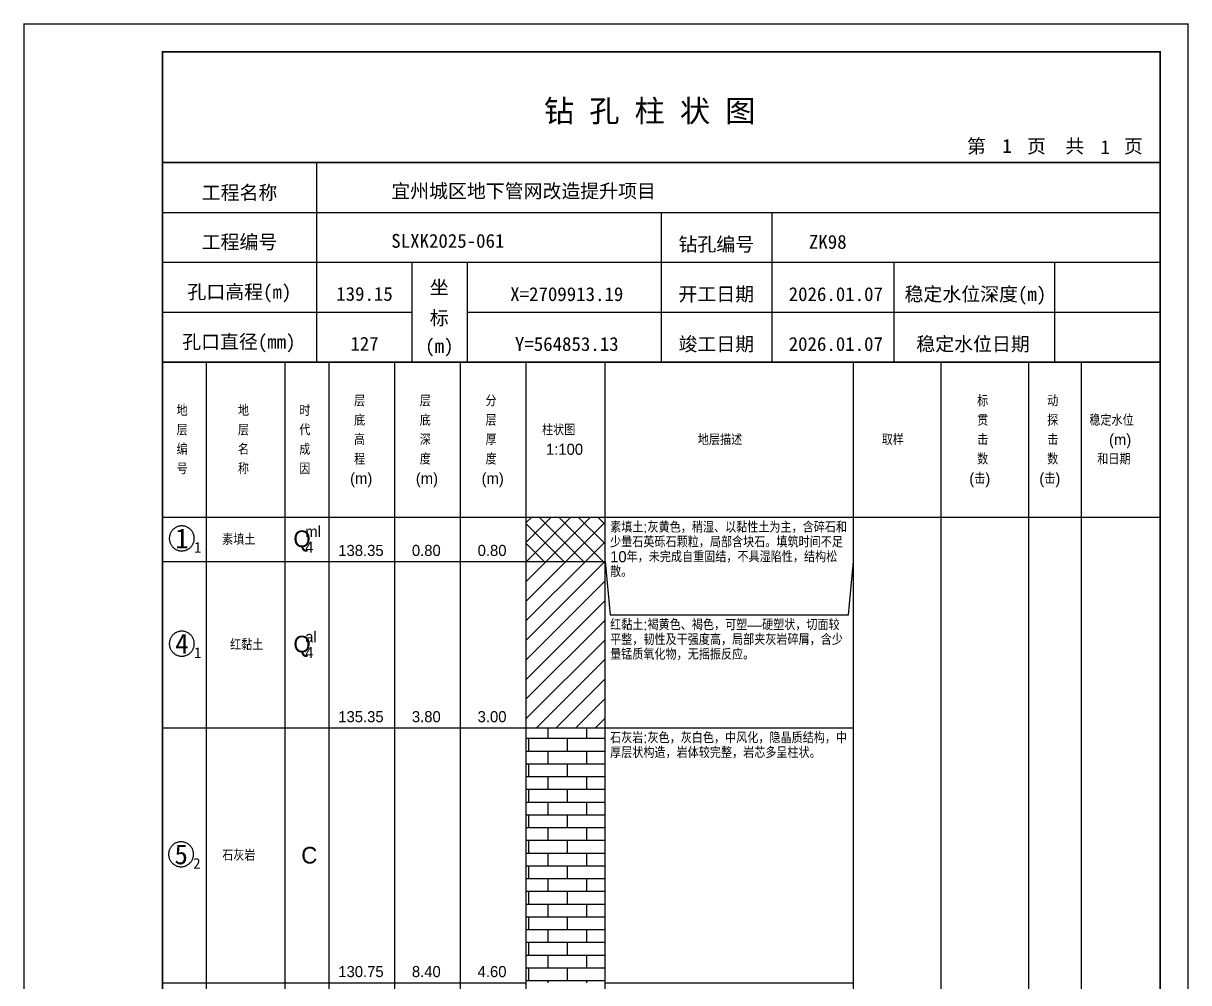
# Model space of a CAD drawing. Header units: millimetres. Extents: x 12489 to 89920, y 4630 to 4927.
# Drawn here: x 56269.3 to 56479.6, y 4753.7 to 4926.8 of the extents above; entities that cross this region are included whole.
import ezdxf
from ezdxf.enums import TextEntityAlignment as Align

# ---------------------------------------------------------------- set-up
doc = ezdxf.new("R2010")
doc.units = ezdxf.units.MM
doc.layers.add('ZZT_TC', color=7, linetype='Continuous')
doc.styles.add('成果图图块', font='', dxfattribs={"height": 2.5})
doc.styles.add('成果图模板', font='')
doc.styles.add('成果图模板标题', font='simhei.ttf')
doc.styles.add('成果图表体', font='Comfont.shx', dxfattribs={"height": 2, "bigfont": 'Hztxt12a.shx'})
doc.styles.get('成果图图块').set_extended_font_data('FangSong_GB2312')
doc.styles.get('成果图模板').set_extended_font_data('FangSong_GB2312')

# ---------------------------------------------------------------- blocks, each defined once
blk = doc.blocks.new('DCBH-1-1-1383', base_point=(0.3, -0.11))
at = {"layer": 'ZZT_TC', "color": 7}
blk.add_polyline3d([(-0.19, 2.31, 0), (-0.3, 2.31, 0), (-0.41, 2.3, 0), (-0.52, 2.29, 0), (-0.63, 2.27, 0), (-0.73, 2.24, 0), (-0.84, 2.21, 0), (-0.95, 2.18, 0), (-1.05, 2.14, 0), (-1.15, 2.09, 0), (-1.25, 2.04, 0), (-1.35, 1.99, 0), (-1.44, 1.93, 0), (-1.53, 1.87, 0), (-1.62, 1.8, 0), (-1.7, 1.73, 0), (-1.78, 1.65, 0), (-1.86, 1.57, 0), (-1.93, 1.49, 0), (-2, 1.4, 0), (-2.06, 1.31, 0), (-2.12, 1.22, 0), (-2.17, 1.12, 0), (-2.22, 1.02, 0), (-2.27, 0.92, 0), (-2.31, 0.82, 0), (-2.34, 0.71, 0), (-2.37, 0.61, 0), (-2.4, 0.5, 0), (-2.41, 0.39, 0), (-2.43, 0.28, 0), (-2.44, 0.17, 0), (-2.44, 0.06, 0), (-2.44, -0.05, 0), (-2.43, -0.16, 0), (-2.41, -0.27, 0), (-2.4, -0.38, 0), (-2.37, -0.49, 0), (-2.34, -0.6, 0), (-2.31, -0.7, 0), (-2.27, -0.8, 0), (-2.22, -0.9, 0), (-2.17, -1, 0), (-2.12, -1.1, 0), (-2.06, -1.19, 0), (-2, -1.28, 0), (-1.93, -1.37, 0), (-1.86, -1.45, 0), (-1.78, -1.53, 0), (-1.7, -1.61, 0), (-1.62, -1.68, 0), (-1.53, -1.75, 0), (-1.44, -1.81, 0), (-1.35, -1.87, 0), (-1.25, -1.93, 0), (-1.15, -1.98, 0), (-1.05, -2.02, 0), (-0.95, -2.06, 0), (-0.84, -2.1, 0), (-0.73, -2.13, 0), (-0.63, -2.15, 0), (-0.52, -2.17, 0), (-0.41, -2.18, 0), (-0.3, -2.19, 0), (-0.19, -2.19, 0), (-0.08, -2.19, 0), (0.03, -2.18, 0), (0.14, -2.17, 0), (0.25, -2.15, 0), (0.36, -2.13, 0), (0.47, -2.1, 0), (0.57, -2.06, 0), (0.67, -2.02, 0), (0.77, -1.98, 0), (0.87, -1.93, 0), (0.97, -1.87, 0), (1.06, -1.81, 0), (1.15, -1.75, 0), (1.24, -1.68, 0), (1.32, -1.61, 0), (1.4, -1.53, 0), (1.48, -1.45, 0), (1.55, -1.37, 0), (1.62, -1.28, 0), (1.68, -1.19, 0), (1.74, -1.1, 0), (1.8, -1, 0), (1.85, -0.9, 0), (1.89, -0.8, 0), (1.93, -0.7, 0), (1.97, -0.6, 0), (2, -0.49, 0), (2.02, -0.38, 0), (2.04, -0.27, 0), (2.05, -0.16, 0), (2.06, -0.05, 0), (2.06, 0.06, 0), (2.06, 0.17, 0), (2.05, 0.28, 0), (2.04, 0.39, 0), (2.02, 0.5, 0), (2, 0.61, 0), (1.97, 0.71, 0), (1.93, 0.82, 0), (1.89, 0.92, 0), (1.85, 1.02, 0), (1.8, 1.12, 0), (1.74, 1.22, 0), (1.68, 1.31, 0), (1.62, 1.4, 0), (1.55, 1.49, 0), (1.48, 1.57, 0), (1.4, 1.65, 0), (1.32, 1.73, 0), (1.24, 1.8, 0), (1.15, 1.87, 0), (1.06, 1.93, 0), (0.97, 1.99, 0), (0.87, 2.04, 0), (0.77, 2.09, 0), (0.67, 2.14, 0), (0.57, 2.18, 0), (0.47, 2.21, 0), (0.36, 2.24, 0), (0.25, 2.27, 0), (0.14, 2.29, 0), (0.03, 2.3, 0), (-0.08, 2.31, 0), (-0.19, 2.31, 0)], dxfattribs=at)
at = {"style": '成果图图块'}
blk.add_text('1', height=3.57, dxfattribs=at).set_placement((-0.16, -1.74), align=Align.CENTER)
blk.add_text('1', height=1.91, dxfattribs=at).set_placement((2.03, -2.53))
blk = doc.blocks.new('DCBH-1-1-1384', base_point=(0.3, -0.11))
at = {"layer": 'ZZT_TC', "color": 7}
blk.add_polyline3d([(-0.19, 2.31, 0), (-0.3, 2.31, 0), (-0.41, 2.3, 0), (-0.52, 2.29, 0), (-0.63, 2.27, 0), (-0.73, 2.24, 0), (-0.84, 2.21, 0), (-0.95, 2.18, 0), (-1.05, 2.14, 0), (-1.15, 2.09, 0), (-1.25, 2.04, 0), (-1.35, 1.99, 0), (-1.44, 1.93, 0), (-1.53, 1.87, 0), (-1.62, 1.8, 0), (-1.7, 1.73, 0), (-1.78, 1.65, 0), (-1.86, 1.57, 0), (-1.93, 1.49, 0), (-2, 1.4, 0), (-2.06, 1.31, 0), (-2.12, 1.22, 0), (-2.17, 1.12, 0), (-2.22, 1.02, 0), (-2.27, 0.92, 0), (-2.31, 0.82, 0), (-2.34, 0.71, 0), (-2.37, 0.61, 0), (-2.4, 0.5, 0), (-2.41, 0.39, 0), (-2.43, 0.28, 0), (-2.44, 0.17, 0), (-2.44, 0.06, 0), (-2.44, -0.05, 0), (-2.43, -0.16, 0), (-2.41, -0.27, 0), (-2.4, -0.38, 0), (-2.37, -0.49, 0), (-2.34, -0.6, 0), (-2.31, -0.7, 0), (-2.27, -0.8, 0), (-2.22, -0.9, 0), (-2.17, -1, 0), (-2.12, -1.1, 0), (-2.06, -1.19, 0), (-2, -1.28, 0), (-1.93, -1.37, 0), (-1.86, -1.45, 0), (-1.78, -1.53, 0), (-1.7, -1.61, 0), (-1.62, -1.68, 0), (-1.53, -1.75, 0), (-1.44, -1.81, 0), (-1.35, -1.87, 0), (-1.25, -1.93, 0), (-1.15, -1.98, 0), (-1.05, -2.02, 0), (-0.95, -2.06, 0), (-0.84, -2.1, 0), (-0.73, -2.13, 0), (-0.63, -2.15, 0), (-0.52, -2.17, 0), (-0.41, -2.18, 0), (-0.3, -2.19, 0), (-0.19, -2.19, 0), (-0.08, -2.19, 0), (0.03, -2.18, 0), (0.14, -2.17, 0), (0.25, -2.15, 0), (0.36, -2.13, 0), (0.47, -2.1, 0), (0.57, -2.06, 0), (0.67, -2.02, 0), (0.77, -1.98, 0), (0.87, -1.93, 0), (0.97, -1.87, 0), (1.06, -1.81, 0), (1.15, -1.75, 0), (1.24, -1.68, 0), (1.32, -1.61, 0), (1.4, -1.53, 0), (1.48, -1.45, 0), (1.55, -1.37, 0), (1.62, -1.28, 0), (1.68, -1.19, 0), (1.74, -1.1, 0), (1.8, -1, 0), (1.85, -0.9, 0), (1.89, -0.8, 0), (1.93, -0.7, 0), (1.97, -0.6, 0), (2, -0.49, 0), (2.02, -0.38, 0), (2.04, -0.27, 0), (2.05, -0.16, 0), (2.06, -0.05, 0), (2.06, 0.06, 0), (2.06, 0.17, 0), (2.05, 0.28, 0), (2.04, 0.39, 0), (2.02, 0.5, 0), (2, 0.61, 0), (1.97, 0.71, 0), (1.93, 0.82, 0), (1.89, 0.92, 0), (1.85, 1.02, 0), (1.8, 1.12, 0), (1.74, 1.22, 0), (1.68, 1.31, 0), (1.62, 1.4, 0), (1.55, 1.49, 0), (1.48, 1.57, 0), (1.4, 1.65, 0), (1.32, 1.73, 0), (1.24, 1.8, 0), (1.15, 1.87, 0), (1.06, 1.93, 0), (0.97, 1.99, 0), (0.87, 2.04, 0), (0.77, 2.09, 0), (0.67, 2.14, 0), (0.57, 2.18, 0), (0.47, 2.21, 0), (0.36, 2.24, 0), (0.25, 2.27, 0), (0.14, 2.29, 0), (0.03, 2.3, 0), (-0.08, 2.31, 0), (-0.19, 2.31, 0)], dxfattribs=at)
at = {"style": '成果图图块'}
blk.add_text('4', height=3.57, dxfattribs=at).set_placement((-0.16, -1.74), align=Align.CENTER)
blk.add_text('1', height=1.91, dxfattribs=at).set_placement((2.03, -2.53))
blk = doc.blocks.new('DCBH-1-1-1385', base_point=(0.43, -0.11))
at = {"layer": 'ZZT_TC', "color": 7}
blk.add_polyline3d([(-0.19, 2.31, 0), (-0.3, 2.31, 0), (-0.41, 2.3, 0), (-0.52, 2.29, 0), (-0.63, 2.27, 0), (-0.73, 2.24, 0), (-0.84, 2.21, 0), (-0.95, 2.18, 0), (-1.05, 2.14, 0), (-1.15, 2.09, 0), (-1.25, 2.04, 0), (-1.35, 1.99, 0), (-1.44, 1.93, 0), (-1.53, 1.87, 0), (-1.62, 1.8, 0), (-1.7, 1.73, 0), (-1.78, 1.65, 0), (-1.86, 1.57, 0), (-1.93, 1.49, 0), (-2, 1.4, 0), (-2.06, 1.31, 0), (-2.12, 1.22, 0), (-2.17, 1.12, 0), (-2.22, 1.02, 0), (-2.27, 0.92, 0), (-2.31, 0.82, 0), (-2.34, 0.71, 0), (-2.37, 0.61, 0), (-2.4, 0.5, 0), (-2.41, 0.39, 0), (-2.43, 0.28, 0), (-2.44, 0.17, 0), (-2.44, 0.06, 0), (-2.44, -0.05, 0), (-2.43, -0.16, 0), (-2.41, -0.27, 0), (-2.4, -0.38, 0), (-2.37, -0.49, 0), (-2.34, -0.6, 0), (-2.31, -0.7, 0), (-2.27, -0.8, 0), (-2.22, -0.9, 0), (-2.17, -1, 0), (-2.12, -1.1, 0), (-2.06, -1.19, 0), (-2, -1.28, 0), (-1.93, -1.37, 0), (-1.86, -1.45, 0), (-1.78, -1.53, 0), (-1.7, -1.61, 0), (-1.62, -1.68, 0), (-1.53, -1.75, 0), (-1.44, -1.81, 0), (-1.35, -1.87, 0), (-1.25, -1.93, 0), (-1.15, -1.98, 0), (-1.05, -2.02, 0), (-0.95, -2.06, 0), (-0.84, -2.1, 0), (-0.73, -2.13, 0), (-0.63, -2.15, 0), (-0.52, -2.17, 0), (-0.41, -2.18, 0), (-0.3, -2.19, 0), (-0.19, -2.19, 0), (-0.08, -2.19, 0), (0.03, -2.18, 0), (0.14, -2.17, 0), (0.25, -2.15, 0), (0.36, -2.13, 0), (0.47, -2.1, 0), (0.57, -2.06, 0), (0.67, -2.02, 0), (0.77, -1.98, 0), (0.87, -1.93, 0), (0.97, -1.87, 0), (1.06, -1.81, 0), (1.15, -1.75, 0), (1.24, -1.68, 0), (1.32, -1.61, 0), (1.4, -1.53, 0), (1.48, -1.45, 0), (1.55, -1.37, 0), (1.62, -1.28, 0), (1.68, -1.19, 0), (1.74, -1.1, 0), (1.8, -1, 0), (1.85, -0.9, 0), (1.89, -0.8, 0), (1.93, -0.7, 0), (1.97, -0.6, 0), (2, -0.49, 0), (2.02, -0.38, 0), (2.04, -0.27, 0), (2.05, -0.16, 0), (2.06, -0.05, 0), (2.06, 0.06, 0), (2.06, 0.17, 0), (2.05, 0.28, 0), (2.04, 0.39, 0), (2.02, 0.5, 0), (2, 0.61, 0), (1.97, 0.71, 0), (1.93, 0.82, 0), (1.89, 0.92, 0), (1.85, 1.02, 0), (1.8, 1.12, 0), (1.74, 1.22, 0), (1.68, 1.31, 0), (1.62, 1.4, 0), (1.55, 1.49, 0), (1.48, 1.57, 0), (1.4, 1.65, 0), (1.32, 1.73, 0), (1.24, 1.8, 0), (1.15, 1.87, 0), (1.06, 1.93, 0), (0.97, 1.99, 0), (0.87, 2.04, 0), (0.77, 2.09, 0), (0.67, 2.14, 0), (0.57, 2.18, 0), (0.47, 2.21, 0), (0.36, 2.24, 0), (0.25, 2.27, 0), (0.14, 2.29, 0), (0.03, 2.3, 0), (-0.08, 2.31, 0), (-0.19, 2.31, 0)], dxfattribs=at)
at = {"style": '成果图图块'}
blk.add_text('5', height=3.57, dxfattribs=at).set_placement((-0.16, -1.74), align=Align.CENTER)
blk.add_text('2', height=1.91, dxfattribs=at).set_placement((2.03, -2.53))
blk = doc.blocks.new('钻孔柱状图路桥昇龙制图梁世成校核莫家里.dwg200', base_point=(25, 236))
for p, q in [((52.82, 236), (52.82, 272)), ((25, 263), (205, 263)), ((115, 236), (115, 263)), ((135, 236), (135, 263)), ((25, 254), (205, 254)), ((70, 236), (70, 254)), ((80, 236), (80, 254)), ((157, 236), (157, 254)), ((185.95, 236), (185.95, 254)), ((25, 245), (70, 245)), ((80, 245), (205, 245))]:
    blk.add_line(p, q)
for points, const_width in [([(0, 0), (210, 0), (210, 297), (0, 297)], 0.25), ([(25, 5), (205, 5), (205, 292), (25, 292)], 0.3)]:
    blk.add_lwpolyline(points, close=True, dxfattribs=dict(const_width=const_width))
at = {"const_width": 0.3}
for points in [[(25, 272), (205, 272)], [(25, 236), (205, 236)]]:
    blk.add_lwpolyline(points, dxfattribs=at)
for s, height, style, p in [('钻 孔 柱 状 图', 4, '成果图模板标题', (93.8, 279.31)), ('第', 2.5, '成果图模板', (170.12, 273.7)), ('页', 2.5, '成果图模板', (180.96, 273.7)), ('共', 2.5, '成果图模板', (187.88, 273.7)), ('页', 2.5, '成果图模板', (198.44, 273.7)), ('工程名称', 2.5, '成果图模板', (32.07, 265.32)), ('宜州城区地下管网改造提升项目', 2.5, '成果图模板', (66.26, 265.61)), ('工程编号', 2.5, '成果图模板', (32.05, 256.41)), ('SLXK2025-061', 2.5, '成果图模板', (66.26, 256.61)), ('钻孔编号', 2.5, '成果图模板', (118.08, 256)), ('ZK98', 2.5, '成果图模板', (141.61, 256.43)), ('孔口高程(m)', 2.5, '成果图模板', (29.48, 247.41)), ('坐', 2.5, '成果图模板', (73.21, 248.24)), ('开工日期', 2.5, '成果图模板', (118.08, 247)), ('稳定水位深度(m)', 2.5, '成果图模板', (158.86, 247)), ('标', 2.5, '成果图模板', (73.21, 242.7)), ('孔口直径(mm)', 2.5, '成果图模板', (28.54, 238.41)), ('(m) ', 2.5, '成果图模板', (72.38, 237.65)), ('竣工日期', 2.5, '成果图模板', (118.08, 238)), ('稳定水位日期', 2.5, '成果图模板', (160.99, 238))]:
    blk.add_text(s, height=height, dxfattribs=dict(style=style)).set_placement(p)
at = {"style": '成果图模板'}
for s, p in [('1', (177.35, 273.74)), ('1', (195.08, 273.53)), ('139.15', (61.43, 247.04)), ('X=2709913.19', (97.92, 247)), ('2026.01.07', (146.46, 247)), ('127', (61.43, 238.04)), ('Y=564853.13', (97.92, 238)), ('2026.01.07', (146.46, 238))]:
    blk.add_text(s, height=2.5, dxfattribs=at).set_placement(p, align=Align.CENTER)

msp = doc.modelspace()

# ---------------------------------------------------------------- hatches: boundary and pattern name
at = {"linetype": 'Continuous'}
h = msp.add_hatch(dxfattribs=at)
h.set_pattern_fill('GKSTT', scale=0.5, style=0, pattern_type=2)
h.set_pattern_definition([(45, (0, 0), (-1.76776695, 1.76776695), []), (135, (0, 0), (-1.76776695, -1.76776695), [])])
h.paths.add_polyline_path([(56360.06, 4829.71), (56374.29, 4829.71), (56374.29, 4837.71), (56360.06, 4837.71)])
h = msp.add_hatch(dxfattribs=at)
h.set_pattern_fill('GKNXT', scale=0.5, style=0, pattern_type=2)
h.set_pattern_definition([(45, (0, 0), (-1.76776695, 1.76776695), [])])
h.paths.add_polyline_path([(56360.06, 4799.71), (56374.29, 4799.71), (56374.29, 4829.71), (56360.06, 4829.71)])
h = msp.add_hatch(dxfattribs=at)
h.set_pattern_fill('GKSHY', scale=0.5, style=0, pattern_type=2)
h.set_pattern_definition([(0, (0, 0), (0, 2.3), []), (90, (0, 0), (-3.5, 2.3), [2.3, -2.3])])
h.paths.add_polyline_path([(56360.06, 4753.71), (56374.29, 4753.71), (56374.29, 4799.71), (56360.06, 4799.71)])

# ---------------------------------------------------------------- linework, layer by layer
at = {"color": 0}
for p, q in [((56294.45, 4837.71), (56302.35, 4837.71)), ((56294.45, 4829.71), (56294.45, 4837.71)), ((56302.35, 4829.71), (56302.35, 4837.71)), ((56294.45, 4829.71), (56302.35, 4829.71)), ((56294.45, 4829.71), (56302.35, 4829.71)), ((56294.45, 4799.71), (56294.45, 4829.71)), ((56302.35, 4799.71), (56302.35, 4829.71)), ((56294.45, 4799.71), (56302.35, 4799.71)), ((56294.45, 4799.71), (56302.35, 4799.71)), ((56294.45, 4753.71), (56294.45, 4799.71)), ((56302.35, 4753.71), (56302.35, 4799.71)), ((56294.45, 4753.71), (56302.35, 4753.71))]:
    msp.add_line(p, q, dxfattribs=at)
for points in [[(56294.45, 4865.71), (56302.35, 4865.71)], [(56294.45, 4837.71), (56294.45, 4865.71)], [(56302.35, 4837.71), (56302.35, 4865.71)], [(56302.35, 4865.71), (56316.58, 4865.71)], [(56302.35, 4837.71), (56302.35, 4865.71)], [(56316.58, 4837.71), (56316.58, 4865.71)], [(56316.58, 4865.71), (56324.49, 4865.71)], [(56316.58, 4837.71), (56316.58, 4865.71)], [(56324.49, 4837.71), (56324.49, 4865.71)], [(56324.49, 4865.71), (56336.35, 4865.71)], [(56324.49, 4837.71), (56324.49, 4865.71)], [(56336.35, 4837.71), (56336.35, 4865.71)], [(56336.35, 4865.71), (56348.2, 4865.71)], [(56336.35, 4837.71), (56336.35, 4865.71)], [(56348.2, 4837.71), (56348.2, 4865.71)], [(56348.2, 4865.71), (56360.06, 4865.71)], [(56348.2, 4837.71), (56348.2, 4865.71)], [(56360.06, 4837.71), (56360.06, 4865.71)], [(56360.06, 4865.71), (56374.29, 4865.71)], [(56360.06, 4837.71), (56360.06, 4865.71)], [(56374.29, 4837.71), (56374.29, 4865.71)], [(56374.29, 4865.71), (56419.11, 4865.71)], [(56374.29, 4837.71), (56374.29, 4865.71)], [(56419.11, 4837.71), (56419.11, 4865.71)], [(56419.11, 4865.71), (56434.92, 4865.71)], [(56419.11, 4837.71), (56419.11, 4865.71)], [(56434.92, 4837.71), (56434.92, 4865.71)], [(56434.92, 4865.71), (56450.73, 4865.71)], [(56434.92, 4837.71), (56434.92, 4865.71)], [(56450.73, 4837.71), (56450.73, 4865.71)], [(56450.73, 4865.71), (56460.22, 4865.71)], [(56450.73, 4837.71), (56450.73, 4865.71)], [(56460.22, 4837.71), (56460.22, 4865.71)], [(56460.22, 4865.71), (56474.45, 4865.71)], [(56460.22, 4837.71), (56460.22, 4865.71)], [(56474.45, 4837.71), (56474.45, 4865.71)], [(56294.45, 4837.71), (56302.35, 4837.71)], [(56294.45, 4643.71), (56294.45, 4837.71)], [(56294.45, 4837.71), (56302.35, 4837.71)], [(56302.35, 4643.71), (56302.35, 4837.71)], [(56302.35, 4837.71), (56316.58, 4837.71)], [(56302.35, 4643.71), (56302.35, 4837.71)], [(56302.35, 4837.71), (56316.58, 4837.71)], [(56302.35, 4837.71), (56316.58, 4837.71)], [(56302.35, 4829.71), (56302.35, 4837.71)], [(56316.58, 4643.71), (56316.58, 4837.71)], [(56316.58, 4829.71), (56316.58, 4837.71)], [(56316.58, 4837.71), (56324.49, 4837.71)], [(56316.58, 4643.71), (56316.58, 4837.71)], [(56316.58, 4837.71), (56324.49, 4837.71)], [(56316.58, 4837.71), (56324.49, 4837.71)], [(56316.58, 4829.71), (56316.58, 4837.71)], [(56324.49, 4643.71), (56324.49, 4837.71)], [(56324.49, 4829.71), (56324.49, 4837.71)], [(56324.49, 4837.71), (56336.35, 4837.71)], [(56324.49, 4643.71), (56324.49, 4837.71)], [(56324.49, 4837.71), (56336.35, 4837.71)], [(56324.49, 4837.71), (56336.35, 4837.71)], [(56324.49, 4829.71), (56324.49, 4837.71)], [(56336.35, 4643.71), (56336.35, 4837.71)], [(56336.35, 4829.71), (56336.35, 4837.71)], [(56336.35, 4837.71), (56348.2, 4837.71)], [(56336.35, 4643.71), (56336.35, 4837.71)], [(56336.35, 4837.71), (56348.2, 4837.71)], [(56336.35, 4837.71), (56348.2, 4837.71)], [(56336.35, 4829.71), (56336.35, 4837.71)], [(56348.2, 4643.71), (56348.2, 4837.71)], [(56348.2, 4829.71), (56348.2, 4837.71)], [(56348.2, 4837.71), (56360.06, 4837.71)], [(56348.2, 4643.71), (56348.2, 4837.71)], [(56348.2, 4837.71), (56360.06, 4837.71)], [(56348.2, 4837.71), (56360.06, 4837.71)], [(56348.2, 4829.71), (56348.2, 4837.71)], [(56360.06, 4643.71), (56360.06, 4837.71)], [(56360.06, 4829.71), (56360.06, 4837.71)], [(56360.06, 4837.71), (56374.29, 4837.71)], [(56360.06, 4643.71), (56360.06, 4837.71)], [(56360.06, 4837.71), (56374.29, 4837.71)], [(56374.29, 4643.71), (56374.29, 4837.71)], [(56374.29, 4837.71), (56419.11, 4837.71)], [(56374.29, 4643.71), (56374.29, 4837.71)], [(56374.29, 4837.71), (56419.11, 4837.71)], [(56374.29, 4829.71), (56374.29, 4837.71)], [(56419.11, 4643.71), (56419.11, 4837.71)], [(56419.11, 4829.71), (56419.11, 4837.71)], [(56419.11, 4837.71), (56434.92, 4837.71)], [(56419.11, 4643.71), (56419.11, 4837.71)], [(56419.11, 4837.71), (56434.92, 4837.71)], [(56434.92, 4643.71), (56434.92, 4837.71)], [(56434.92, 4837.71), (56450.73, 4837.71)], [(56434.92, 4643.71), (56434.92, 4837.71)], [(56434.92, 4837.71), (56450.73, 4837.71)], [(56450.73, 4643.71), (56450.73, 4837.71)], [(56450.73, 4837.71), (56460.22, 4837.71)], [(56450.73, 4643.71), (56450.73, 4837.71)], [(56450.73, 4837.71), (56460.22, 4837.71)], [(56460.22, 4643.71), (56460.22, 4837.71)], [(56460.22, 4837.71), (56474.45, 4837.71)], [(56460.22, 4643.71), (56460.22, 4837.71)], [(56460.22, 4837.71), (56474.45, 4837.71)], [(56474.45, 4643.71), (56474.45, 4837.71)], [(56302.35, 4829.71), (56316.58, 4829.71)], [(56302.35, 4829.71), (56316.58, 4829.71)], [(56302.35, 4799.71), (56302.35, 4829.71)], [(56316.58, 4799.71), (56316.58, 4829.71)], [(56316.58, 4829.71), (56324.49, 4829.71)], [(56316.58, 4829.71), (56324.49, 4829.71)], [(56316.58, 4799.71), (56316.58, 4829.71)], [(56324.49, 4799.71), (56324.49, 4829.71)], [(56324.49, 4829.71), (56336.35, 4829.71)], [(56324.49, 4829.71), (56336.35, 4829.71)], [(56324.49, 4799.71), (56324.49, 4829.71)], [(56336.35, 4799.71), (56336.35, 4829.71)], [(56336.35, 4829.71), (56348.2, 4829.71)], [(56336.35, 4829.71), (56348.2, 4829.71)], [(56336.35, 4799.71), (56336.35, 4829.71)], [(56348.2, 4799.71), (56348.2, 4829.71)], [(56348.2, 4829.71), (56360.06, 4829.71)], [(56348.2, 4829.71), (56360.06, 4829.71)], [(56348.2, 4799.71), (56348.2, 4829.71)], [(56360.06, 4799.71), (56360.06, 4829.71)], [(56374.29, 4829.71), (56375.19, 4820.11)], [(56374.29, 4799.71), (56374.29, 4829.71)], [(56418.22, 4820.11), (56419.11, 4829.71)], [(56419.11, 4799.71), (56419.11, 4829.71)], [(56375.19, 4820.11), (56418.22, 4820.11)], [(56302.35, 4799.71), (56316.58, 4799.71)], [(56302.35, 4799.71), (56316.58, 4799.71)], [(56302.35, 4753.71), (56302.35, 4799.71)], [(56316.58, 4753.71), (56316.58, 4799.71)], [(56316.58, 4799.71), (56324.49, 4799.71)], [(56316.58, 4799.71), (56324.49, 4799.71)], [(56316.58, 4753.71), (56316.58, 4799.71)], [(56324.49, 4753.71), (56324.49, 4799.71)], [(56324.49, 4799.71), (56336.35, 4799.71)], [(56324.49, 4799.71), (56336.35, 4799.71)], [(56324.49, 4753.71), (56324.49, 4799.71)], [(56336.35, 4753.71), (56336.35, 4799.71)], [(56336.35, 4799.71), (56348.2, 4799.71)], [(56336.35, 4799.71), (56348.2, 4799.71)], [(56336.35, 4753.71), (56336.35, 4799.71)], [(56348.2, 4753.71), (56348.2, 4799.71)], [(56348.2, 4799.71), (56360.06, 4799.71)], [(56348.2, 4799.71), (56360.06, 4799.71)], [(56348.2, 4753.71), (56348.2, 4799.71)], [(56360.06, 4753.71), (56360.06, 4799.71)], [(56374.29, 4799.71), (56419.11, 4799.71)], [(56374.29, 4799.71), (56419.11, 4799.71)], [(56374.29, 4753.71), (56374.29, 4799.71)], [(56419.11, 4753.71), (56419.11, 4799.71)], [(56302.35, 4753.71), (56316.58, 4753.71)], [(56316.58, 4753.71), (56324.49, 4753.71)], [(56324.49, 4753.71), (56336.35, 4753.71)], [(56336.35, 4753.71), (56348.2, 4753.71)], [(56348.2, 4753.71), (56360.06, 4753.71)], [(56374.29, 4753.71), (56419.11, 4753.71)]]:
    msp.add_lwpolyline(points, dxfattribs=at)
at = {"color": 7, "flags": 128}
for points in [[(56360.06, 4829.71), (56374.29, 4829.71)], [(56360.06, 4799.71), (56374.29, 4799.71)]]:
    msp.add_lwpolyline(points, dxfattribs=at)

# ---------------------------------------------------------------- block references
for name, p in [('钻孔柱状图路桥昇龙制图梁世成校核莫家里.dwg200', (56294.45, 4865.71)), ('DCBH-1-1-1383', (56298.4, 4833.71)), ('DCBH-1-1-1384', (56298.4, 4814.71)), ('DCBH-1-1-1385', (56298.4, 4776.71))]:
    msp.add_blockref(name, p)

# ---------------------------------------------------------------- texts
at = {"color": 0, "style": '成果图表体'}
for s, height, p in [('层', 2, (56329, 4857.71)), ('层', 2, (56340.85, 4857.71)), ('分', 2, (56352.71, 4857.71)), ('标', 2, (56441.41, 4857.71)), ('动', 2, (56454.05, 4857.71)), ('地', 2, (56296.98, 4855.96)), ('地', 2, (56308.05, 4855.96)), ('时', 2, (56319.11, 4855.96)), ('底', 2, (56329, 4854.21)), ('底', 2, (56340.85, 4854.21)), ('层', 2, (56352.71, 4854.21)), ('贯', 2, (56441.41, 4854.21)), ('探', 2, (56454.05, 4854.21)), ('稳定水位', 2, (56461.65, 4854.21)), ('层', 2, (56296.98, 4852.46)), ('层', 2, (56308.05, 4852.46)), ('代', 2, (56319.11, 4852.46)), ('高', 2, (56329, 4850.71)), ('深', 2, (56340.85, 4850.71)), ('厚', 2, (56352.71, 4850.71)), ('柱状图', 2, (56362.91, 4852.46)), ('地层描述', 2, (56391.02, 4850.71)), ('取样', 2, (56424.18, 4850.71)), ('击', 2, (56441.41, 4850.71)), ('击', 2, (56454.05, 4850.71)), ('(m)', 2, (56465.2, 4850.71)), ('编', 2, (56296.98, 4848.96)), ('名', 2, (56308.05, 4848.96)), ('成', 2, (56319.11, 4848.96)), ('1:100', 2, (56363.62, 4848.96)), ('程', 2, (56329, 4847.21)), ('度', 2, (56340.85, 4847.21)), ('度', 2, (56352.71, 4847.21)), ('数', 2, (56441.41, 4847.21)), ('数', 2, (56454.05, 4847.21)), ('和日期', 2, (56463.07, 4847.21)), ('号', 2, (56296.98, 4845.46)), ('称', 2, (56308.05, 4845.46)), ('因', 2, (56319.11, 4845.46)), ('(m)', 2, (56328.28, 4843.71)), ('(m)', 2, (56340.14, 4843.71)), ('(m)', 2, (56352, 4843.71)), ('(击)', 2, (56439.99, 4843.71)), ('(击)', 2, (56452.63, 4843.71)), ('ml', 2, (56320.18, 4834.11)), ('素填土', 2, (56305.2, 4832.71)), ('Q', 3, (56318.05, 4832.31)), ('4', 2, (56320.18, 4831.31)), ('138.35', 2, (56326.15, 4830.71)), ('0.80', 2, (56339.43, 4830.71)), ('0.80', 2, (56351.29, 4830.71)), ('al', 2, (56320.18, 4815.11)), ('红黏土', 2, (56306.63, 4813.71)), ('Q', 3, (56318.05, 4813.31)), ('4', 2, (56320.18, 4812.31)), ('135.35', 2, (56326.15, 4800.71)), ('3.80', 2, (56339.43, 4800.71)), ('3.00', 2, (56351.29, 4800.71)), ('石灰岩', 2, (56305.2, 4775.71)), ('C', 3, (56319.47, 4775.21)), ('130.75', 2, (56326.15, 4754.71)), ('8.40', 2, (56339.43, 4754.71)), ('4.60', 2, (56351.29, 4754.71))]:
    msp.add_text(s, height=height, dxfattribs=at).set_placement(p)
at = {"color": 0, "char_height": 2, "width": 43.0292, "attachment_point": 1, "line_spacing_factor": 0.8, "style": '成果图表体'}
for s, insert in [('素填土:灰黄色，稍湿、以黏性土为主，含碎石和少量石英砾石颗粒，局部含块石。填筑时间不足10年，未完成自重固结，不具湿陷性，结构松散。', (56375.19, 4836.91)), ('红黏土:褐黄色、褐色，可塑—硬塑状，切面较平整，韧性及干强度高，局部夹灰岩碎屑，含少量锰质氧化物，无摇振反应。', (56375.19, 4819.31)), ('石灰岩:灰色，灰白色，中风化，隐晶质结构，中厚层状构造，岩体较完整，岩芯多呈柱状。', (56375.19, 4798.91))]:
    msp.add_mtext(s, dxfattribs=dict(at, insert=insert))

doc.saveas('drawing.dxf')
